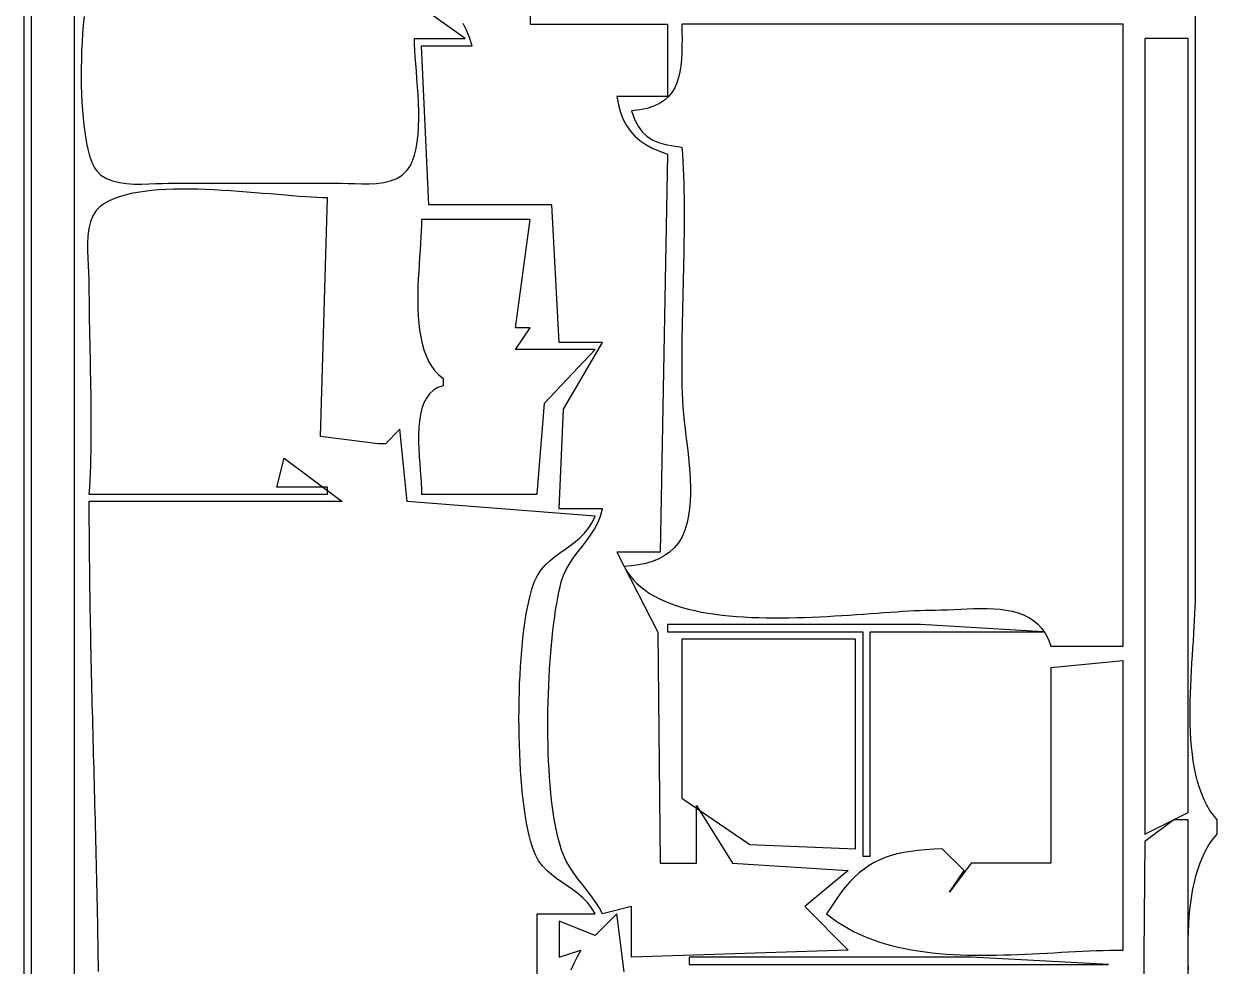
# Model space of a CAD drawing. Header units: metres. Extents: x 159 to 1083, y 118 to 729.
# Drawn here: x 159 to 324, y 234.8 to 365 of the extents above; entities that cross this region are included whole.
import ezdxf

# ---------------------------------------------------------------- set-up
doc = ezdxf.new("R2010")
doc.units = ezdxf.units.M

msp = doc.modelspace()

# ---------------------------------------------------------------- linework, layer by layer
for p, q in [((159, 454), (159, 118)), ((160, 453), (160, 207)), ((166, 125), (166, 451)), ((229, 452), (229, 365)), ((220, 363), (213, 368)), ((321, 286), (321, 368)), ((167.2062, 364.8869), (167.1135, 363.7021)), ((167.3179, 366.053), (167.2062, 364.8869)), ((220.2198, 364.1616), (219.7445, 365.0686)), ((229, 365), (248, 365)), ((248, 365), (248, 355)), ((250, 365), (250.0027, 363.9688)), ((311, 365), (250, 365)), ((311, 279), (311, 365)), ((167.1135, 363.7021), (167.0395, 362.5043)), ((213.0148, 362.2455), (213, 363)), ((213, 363), (220, 363)), ((220.6353, 363.1417), (220.2198, 364.1616)), ((221, 362), (220.6353, 363.1417)), ((250.0027, 363.9688), (250.0054, 362.9611)), ((314, 363), (314, 253)), ((320, 363), (314, 363)), ((320, 256), (320, 363)), ((167.0395, 362.5043), (166.9841, 361.299)), ((213.0554, 361.4078), (213.0148, 362.2455)), ((213.116, 360.4976), (213.0554, 361.4078)), ((215, 340), (214, 362)), ((214, 362), (221, 362)), ((249.9995, 361.9805), (249.9763, 361.0306)), ((250.0054, 362.9611), (249.9995, 361.9805)), ((166.9472, 360.092), (166.9287, 358.8888)), ((166.9841, 361.299), (166.9472, 360.092)), ((213.1905, 359.5254), (213.116, 360.4976)), ((249.9271, 360.1151), (249.8434, 359.2376)), ((249.9763, 361.0306), (249.9271, 360.1151)), ((166.9287, 358.8888), (166.9284, 357.6951)), ((213.273, 358.5019), (213.1905, 359.5254)), ((213.3578, 357.4377), (213.273, 358.5019)), ((249.7165, 358.4018), (249.5377, 357.6112)), ((249.8434, 359.2376), (249.7165, 358.4018)), ((166.9284, 357.6951), (166.9463, 356.5164)), ((166.9463, 356.5164), (166.9821, 355.3584)), ((213.4388, 356.3435), (213.3578, 357.4377)), ((249.2985, 356.8697), (248.9902, 356.1807)), ((249.5377, 357.6112), (249.2985, 356.8697)), ((166.9821, 355.3584), (167.0358, 354.2266)), ((213.5102, 355.2299), (213.4388, 356.3435)), ((213.566, 354.1075), (213.5102, 355.2299)), ((248, 355), (241, 355)), ((241, 355), (241.225, 353.8283)), ((248.1317, 354.9752), (247.5643, 354.4659)), ((248.6041, 355.548), (248.1317, 354.9752)), ((248.9902, 356.1807), (248.6041, 355.548)), ((167.0358, 354.2266), (167.1073, 353.1268)), ((167.1073, 353.1268), (167.1963, 352.0645)), ((213.6005, 352.987), (213.566, 354.1075)), ((241.225, 353.8283), (241.5193, 352.7723)), ((244.1719, 353.1369), (243, 353)), ((245.2057, 353.3557), (244.1719, 353.1369)), ((246.1099, 353.6525), (245.2057, 353.3557)), ((246.8932, 354.0238), (246.1099, 353.6525)), ((247.5643, 354.4659), (246.8932, 354.0238)), ((167.1963, 352.0645), (167.3029, 351.0454)), ((213.5814, 350.7942), (213.6076, 351.8791)), ((213.6076, 351.8791), (213.6005, 352.987)), ((241.5193, 352.7723), (241.8872, 351.8229)), ((241.8872, 351.8229), (242.3329, 350.9714)), ((243, 353), (243.4274, 351.8494)), ((243.4274, 351.8494), (243.9222, 350.8976)), ((167.3029, 351.0454), (167.4268, 350.0751)), ((167.4268, 350.0751), (167.5679, 349.1591)), ((213.5161, 349.7432), (213.5814, 350.7942)), ((242.3329, 350.9714), (242.861, 350.2088)), ((242.861, 350.2088), (243.4756, 349.5261)), ((243.9222, 350.8976), (244.493, 350.1232)), ((244.493, 350.1232), (245.1485, 349.5047)), ((167.5679, 349.1591), (167.7261, 348.3031)), ((167.7261, 348.3031), (167.9013, 347.5128)), ((213.2446, 347.785), (213.4058, 348.7366)), ((213.4058, 348.7366), (213.5161, 349.7432)), ((243.4756, 349.5261), (244.1812, 348.9145)), ((244.1812, 348.9145), (244.9821, 348.3649)), ((244.9821, 348.3649), (245.8826, 347.8686)), ((245.1485, 349.5047), (245.8973, 349.0206)), ((245.8973, 349.0206), (246.7482, 348.6495)), ((246.7482, 348.6495), (247.7098, 348.37)), ((247.7098, 348.37), (248.7908, 348.1606)), ((248.7908, 348.1606), (250, 348)), ((167.9013, 347.5128), (168.0934, 346.7937)), ((168.0934, 346.7937), (168.3022, 346.1515)), ((212.7457, 346.0896), (213.0265, 346.8992)), ((213.0265, 346.8992), (213.2446, 347.785)), ((245.8826, 347.8686), (246.8871, 347.4166)), ((246.8871, 347.4166), (248, 347)), ((248, 347), (247, 292)), ((250, 348), (250.0654, 347.0055)), ((250.0654, 347.0055), (250.1218, 346.0103)), ((168.3022, 346.1515), (168.5276, 345.5917)), ((168.5276, 345.5917), (168.7694, 345.1201)), ((168.7694, 345.1201), (169.0277, 344.7422)), ((211.9722, 344.7422), (212.3962, 345.3671)), ((212.3962, 345.3671), (212.7457, 346.0896)), ((250.1218, 346.0103), (250.1695, 345.0145)), ((250.1695, 345.0145), (250.209, 344.018)), ((169.0277, 344.7422), (169.6611, 344.1257)), ((169.6611, 344.1257), (170.4185, 343.6575)), ((170.4185, 343.6575), (171.2767, 343.3186)), ((171.2767, 343.3186), (172.2127, 343.0902)), ((208.7552, 343.106), (209.6935, 343.3212)), ((209.6935, 343.3212), (210.5591, 343.651)), ((210.5591, 343.651), (211.327, 344.1174)), ((211.327, 344.1174), (211.9722, 344.7422)), ((250.209, 344.018), (250.2409, 343.021)), ((172.2127, 343.0902), (173.2032, 342.9533)), ((173.8409, 341.573), (172.9949, 341.3721)), ((173.2032, 342.9533), (174.2253, 342.8892)), ((174.7332, 341.7419), (173.8409, 341.573)), ((174.2253, 342.8892), (175.2558, 342.879)), ((175.668, 341.8806), (174.7332, 341.7419)), ((175.2558, 342.879), (176.2716, 342.9039)), ((176.6411, 341.991), (175.668, 341.8806)), ((176.2716, 342.9039), (177.2497, 342.9449)), ((177.6485, 342.0749), (176.6411, 341.991)), ((177.2497, 342.9449), (178.1668, 342.9832)), ((178.6862, 342.1342), (177.6485, 342.0749)), ((178.1668, 342.9832), (179, 343)), ((179.7501, 342.1708), (178.6862, 342.1342)), ((179, 343), (203, 343)), ((180.8362, 342.1865), (179.7501, 342.1708)), ((181.9405, 342.1833), (180.8362, 342.1865)), ((183.059, 342.1629), (181.9405, 342.1833)), ((184.1874, 342.1273), (183.059, 342.1629)), ((185.322, 342.0783), (184.1874, 342.1273)), ((186.4585, 342.0178), (185.322, 342.0783)), ((187.593, 341.9477), (186.4585, 342.0178)), ((188.7214, 341.8697), (187.593, 341.9477)), ((189.8397, 341.7859), (188.7214, 341.8697)), ((190.9439, 341.6981), (189.8397, 341.7859)), ((192.0298, 341.6081), (190.9439, 341.6981)), ((193.0936, 341.5178), (192.0298, 341.6081)), ((203, 343), (203.849, 342.9858)), ((203.849, 342.9858), (204.7754, 342.9552)), ((204.7754, 342.9552), (205.7543, 342.9301)), ((205.7543, 342.9301), (206.7605, 342.9323)), ((206.7605, 342.9323), (207.7692, 342.9837)), ((207.7692, 342.9837), (208.7552, 343.106)), ((250.2409, 343.021), (250.2655, 342.0233)), ((250.2655, 342.0233), (250.2835, 341.0251)), ((170.1564, 340.2102), (169.6033, 339.8209)), ((170.7762, 340.5581), (170.1564, 340.2102)), ((171.4586, 340.8665), (170.7762, 340.5581)), ((172.1995, 341.1372), (171.4586, 340.8665)), ((172.9949, 341.3721), (172.1995, 341.1372)), ((194.131, 341.429), (193.0936, 341.5178)), ((195.1381, 341.3437), (194.131, 341.429)), ((196.1109, 341.2637), (195.1381, 341.3437)), ((197.0453, 341.1909), (196.1109, 341.2637)), ((197.9372, 341.1271), (197.0453, 341.1909)), ((198.7827, 341.0743), (197.9372, 341.1271)), ((199.5777, 341.0342), (198.7827, 341.0743)), ((200.3181, 341.0088), (199.5777, 341.0342)), ((200, 308), (201, 341)), ((201, 341), (200.3181, 341.0088)), ((232, 340), (215, 340)), ((233, 321), (232, 340)), ((250.2835, 341.0251), (250.2953, 340.0264)), ((250.2953, 340.0264), (250.3013, 339.0273)), ((168.5583, 338.492), (168.2274, 337.6565)), ((169.0114, 339.2209), (168.5583, 338.492)), ((169.6033, 339.8209), (169.0114, 339.2209)), ((250.3013, 339.0273), (250.3021, 338.0277)), ((168.0021, 336.7366), (167.8656, 335.7544)), ((168.2274, 337.6565), (168.0021, 336.7366)), ((213.989, 337.2472), (213.9589, 336.4414)), ((214, 338), (213.989, 337.2472)), ((229, 338), (214, 338)), ((227, 323), (229, 338)), ((250.2981, 337.0278), (250.2898, 336.0274)), ((250.3021, 338.0277), (250.2981, 337.0278)), ((167.8656, 335.7544), (167.8013, 334.7321)), ((213.9135, 335.588), (213.8567, 334.6927)), ((213.9589, 336.4414), (213.9135, 335.588)), ((250.2778, 335.0268), (250.2625, 334.0258)), ((250.2898, 336.0274), (250.2778, 335.0268)), ((167.8013, 334.7321), (167.7926, 333.6919)), ((167.7926, 333.6919), (167.8229, 332.6561)), ((213.7925, 333.7609), (213.7248, 332.7982)), ((213.8567, 334.6927), (213.7925, 333.7609)), ((250.2625, 334.0258), (250.2444, 333.0246)), ((167.8229, 332.6561), (167.8754, 331.6468)), ((213.6575, 331.8102), (213.5946, 330.8023)), ((213.7248, 332.7982), (213.6575, 331.8102)), ((250.2239, 332.0232), (250.2017, 331.0216)), ((250.2444, 333.0246), (250.2239, 332.0232)), ((167.8754, 331.6468), (167.9335, 330.6862)), ((167.9335, 330.6862), (167.9806, 329.7965)), ((213.5946, 330.8023), (213.54, 329.7801)), ((250.178, 330.0199), (250.1535, 329.018)), ((250.2017, 331.0216), (250.178, 330.0199)), ((167.9806, 329.7965), (168, 329)), ((168, 329), (168.0021, 327.9829)), ((213.4976, 328.7491), (213.4714, 327.715)), ((213.54, 329.7801), (213.4976, 328.7491)), ((250.1535, 329.018), (250.1287, 328.0161)), ((168.0021, 327.9829), (168.0083, 326.968)), ((168.0083, 326.968), (168.0181, 325.9549)), ((213.4714, 327.715), (213.4652, 326.6831)), ((250.104, 327.0141), (250.0798, 326.0121)), ((250.1287, 328.0161), (250.104, 327.0141)), ((168.0181, 325.9549), (168.031, 324.9437)), ((213.4652, 326.6831), (213.483, 325.6591)), ((213.483, 325.6591), (213.5288, 324.6486)), ((250.0798, 326.0121), (250.0568, 325.0101)), ((168.031, 324.9437), (168.0465, 323.9343)), ((168.0465, 323.9343), (168.0642, 322.9266)), ((213.5288, 324.6486), (213.6064, 323.6569)), ((213.6064, 323.6569), (213.7199, 322.6897)), ((250.0353, 324.0082), (250.0159, 323.0063)), ((250.0568, 325.0101), (250.0353, 324.0082)), ((168.0642, 322.9266), (168.0836, 321.9204)), ((168.0836, 321.9204), (168.1043, 320.9157)), ((213.7199, 322.6897), (213.873, 321.7525)), ((213.873, 321.7525), (214.0699, 320.8509)), ((227, 320), (229, 323)), ((229, 323), (227, 323)), ((249.9991, 322.0047), (249.9853, 321.0031)), ((250.0159, 323.0063), (249.9991, 322.0047)), ((168.1043, 320.9157), (168.1257, 319.9124)), ((214.0699, 320.8509), (214.3143, 319.9903)), ((239, 321), (233, 321)), ((233.5995, 311.7909), (239, 321)), ((249.9853, 321.0031), (249.975, 320.0018)), ((168.1257, 319.9124), (168.1474, 318.9105)), ((168.1474, 318.9105), (168.169, 317.9097)), ((214.3143, 319.9903), (214.6102, 319.1764)), ((214.6102, 319.1764), (214.9615, 318.4146)), ((238, 320), (227, 320)), ((230.9884, 312.5818), (238, 320)), ((249.9687, 319.0007), (249.9669, 317.9999)), ((249.975, 320.0018), (249.9687, 319.0007)), ((168.169, 317.9097), (168.19, 316.9101)), ((168.19, 316.9101), (168.2098, 315.9115)), ((214.9615, 318.4146), (215.3722, 317.7106)), ((215.3722, 317.7106), (215.8463, 317.0697)), ((215.8463, 317.0697), (216.3875, 316.4977)), ((249.9669, 317.9999), (249.9701, 316.9993)), ((249.9701, 316.9993), (249.9788, 315.9992)), ((168.2098, 315.9115), (168.2281, 314.9138)), ((216.3875, 316.4977), (217, 316)), ((217, 316), (217, 315)), ((249.9788, 315.9992), (249.9935, 314.9994)), ((168.2281, 314.9138), (168.2444, 313.917)), ((168.2444, 313.917), (168.2583, 312.921)), ((215.0987, 313.903), (214.6642, 313.3105)), ((215.6274, 314.3902), (215.0987, 313.903)), ((216.2585, 314.7598), (215.6274, 314.3902)), ((217, 315), (216.2585, 314.7598)), ((249.9935, 314.9994), (250.0146, 314)), ((250.0146, 314), (250.0537, 313.02)), ((168.2583, 312.921), (168.2691, 311.9256)), ((168.2691, 311.9256), (168.2766, 310.9308)), ((214.0461, 311.8576), (213.8464, 311.0214)), ((214.3161, 312.6246), (214.0461, 311.8576)), ((214.6642, 313.3105), (214.3161, 312.6246)), ((230, 300), (230.9884, 312.5818)), ((250.0537, 313.02), (250.1197, 312.0346)), ((250.1197, 312.0346), (250.2078, 311.0445)), ((168.2766, 310.9308), (168.2801, 309.9365)), ((213.8464, 311.0214), (213.7089, 310.1283)), ((233, 298), (233.5995, 311.7909)), ((250.2078, 311.0445), (250.3126, 310.0503)), ((168.2794, 308.9425), (168.2738, 307.9489)), ((168.2801, 309.9365), (168.2794, 308.9425)), ((211, 309), (209, 307)), ((212, 299), (211, 309)), ((213.6254, 309.1902), (213.5881, 308.2193)), ((213.7089, 310.1283), (213.6254, 309.1902)), ((250.3126, 310.0503), (250.4293, 309.0527)), ((250.4293, 309.0527), (250.5528, 308.0525)), ((168.2629, 306.9555), (168.2463, 305.9622)), ((168.2738, 307.9489), (168.2629, 306.9555)), ((208, 307), (200, 308)), ((209, 307), (208, 307)), ((213.5881, 308.2193), (213.5888, 307.2277)), ((213.5888, 307.2277), (213.6195, 306.2274)), ((250.5528, 308.0525), (250.678, 307.0502)), ((250.678, 307.0502), (250.7998, 306.0467)), ((168.2463, 305.9622), (168.2235, 304.969)), ((213.6195, 306.2274), (213.6722, 305.2306)), ((250.7998, 306.0467), (250.9132, 305.0425)), ((168.194, 303.9757), (168.1574, 302.9822)), ((168.2235, 304.969), (168.194, 303.9757)), ((194, 301), (195, 305)), ((195, 305), (203, 299)), ((213.6722, 305.2306), (213.7389, 304.2494)), ((213.7389, 304.2494), (213.8114, 303.2958)), ((250.9132, 305.0425), (251.0131, 304.0384)), ((251.0131, 304.0384), (251.0945, 303.035)), ((168.1131, 301.9885), (168.0608, 300.9944)), ((168.1574, 302.9822), (168.1131, 301.9885)), ((213.8114, 303.2958), (213.8819, 302.382)), ((213.8819, 302.382), (213.9421, 301.52)), ((251.0945, 303.035), (251.1524, 302.0331)), ((251.1524, 302.0331), (251.1816, 301.0333)), ((168.0608, 300.9944), (168, 300)), ((201, 301), (194, 301)), ((201, 300), (201, 301)), ((213.9421, 301.52), (213.9841, 300.722)), ((213.9841, 300.722), (214, 300)), ((251.1816, 301.0333), (251.1771, 300.0363)), ((168, 300), (201, 300)), ((203, 299), (168, 299)), ((168, 299), (168.0007, 298.0028)), ((238, 297), (212, 299)), ((214, 300), (230, 300)), ((251.1339, 299.0428), (251.0469, 298.0535)), ((251.1771, 300.0363), (251.1339, 299.0428)), ((168.0007, 298.0028), (168.0027, 297.0055)), ((168.0027, 297.0055), (168.0061, 296.0081)), ((239, 298), (233, 298)), ((237.5866, 296.1038), (238, 297)), ((238.7231, 296.9783), (239, 298)), ((250.9111, 297.069), (250.7214, 296.0902)), ((251.0469, 298.0535), (250.9111, 297.069)), ((168.0061, 296.0081), (168.0109, 295.0105)), ((237.0871, 295.3159), (237.5866, 296.1038)), ((237.8898, 295.1726), (238.3466, 296.041)), ((238.3466, 296.041), (238.7231, 296.9783)), ((250.7214, 296.0902), (250.4175, 295.0352)), ((168.0109, 295.0105), (168.0168, 294.0127)), ((168.0168, 294.0127), (168.0241, 293.0148)), ((235.215, 293.4261), (235.8869, 293.9944)), ((235.8869, 293.9944), (236.5157, 294.6185)), ((236.5157, 294.6185), (237.0871, 295.3159)), ((236.8114, 293.5803), (237.3717, 294.3575)), ((237.3717, 294.3575), (237.8898, 295.1726)), ((250.012, 294.1047), (249.5122, 293.2912)), ((250.4175, 295.0352), (250.012, 294.1047)), ((168.0241, 293.0148), (168.0325, 292.0168)), ((233.0847, 291.8812), (233.7995, 292.3869)), ((233.7995, 292.3869), (234.5144, 292.896)), ((234.5144, 292.896), (235.215, 293.4261)), ((235.0692, 291.3205), (235.6411, 292.0773)), ((235.6411, 292.0773), (236.2282, 292.8254)), ((236.2282, 292.8254), (236.8114, 293.5803)), ((248.9257, 292.5873), (248.2598, 291.9854)), ((249.5122, 293.2912), (248.9257, 292.5873)), ((168.0325, 292.0168), (168.042, 291.0186)), ((168.042, 291.0186), (168.0527, 290.0202)), ((231.0846, 290.2102), (231.7128, 290.8103)), ((231.7128, 290.8103), (232.3843, 291.3615)), ((232.3843, 291.3615), (233.0847, 291.8812)), ((234.0478, 289.7187), (234.5317, 290.5395)), ((234.5317, 290.5395), (235.0692, 291.3205)), ((247, 292), (241, 292)), ((241, 292), (246.6821, 280.9606)), ((244.9511, 290.4483), (243.9997, 290.2443)), ((245.8602, 290.717), (244.9511, 290.4483)), ((246.7196, 291.0577), (245.8602, 290.717)), ((247.522, 291.478), (246.7196, 291.0577)), ((248.2598, 291.9854), (247.522, 291.478)), ((168.0527, 290.0202), (168.0644, 289.0218)), ((168.0644, 289.0218), (168.0772, 288.0232)), ((229.6033, 287.9421), (230.0154, 288.7935)), ((230.0154, 288.7935), (230.514, 289.5438)), ((230.514, 289.5438), (231.0846, 290.2102)), ((233.3171, 287.8958), (233.6365, 288.8426)), ((233.6365, 288.8426), (234.0478, 289.7187)), ((243.0135, 290.0973), (242, 290)), ((242, 290), (242.3656, 289.3674)), ((242.3656, 289.3674), (242.7801, 288.7716)), ((242.7801, 288.7716), (243.2415, 288.2115)), ((243.9997, 290.2443), (243.0135, 290.0973)), ((168.0772, 288.0232), (168.091, 287.0244)), ((229.1818, 286.7002), (229.387, 287.3544)), ((229.387, 287.3544), (229.6034, 287.9421)), ((232.9819, 286.4991), (233.1461, 287.2242)), ((233.1461, 287.2242), (233.3171, 287.8958)), ((243.2415, 288.2115), (243.7481, 287.6861)), ((243.7481, 287.6861), (244.2982, 287.1945)), ((244.2982, 287.1945), (244.8899, 286.7356)), ((168.091, 287.0244), (168.1057, 286.0256)), ((168.1057, 286.0256), (168.1214, 285.0266)), ((228.8051, 285.2073), (228.9878, 285.9833)), ((228.9878, 285.9833), (229.1818, 286.7002)), ((232.6748, 284.9008), (232.8247, 285.7237)), ((232.8247, 285.7237), (232.9819, 286.4991)), ((244.8899, 286.7356), (245.5214, 286.3086)), ((245.5214, 286.3086), (246.1909, 285.9123)), ((246.1909, 285.9123), (246.8967, 285.5458)), ((246.8967, 285.5458), (247.637, 285.2081)), ((320.9921, 285.2061), (321, 286)), ((168.1214, 285.0266), (168.138, 284.0275)), ((168.138, 284.0275), (168.1554, 283.0283)), ((228.4738, 283.493), (228.6337, 284.376)), ((228.6337, 284.376), (228.8051, 285.2073)), ((232.3975, 283.1248), (232.5323, 284.0335)), ((232.5323, 284.0335), (232.6748, 284.9008)), ((247.637, 285.2081), (248.41, 284.8983)), ((248.41, 284.8983), (249.2139, 284.6153)), ((249.2139, 284.6153), (250.0469, 284.3581)), ((250.0469, 284.3581), (250.9072, 284.1259)), ((250.9072, 284.1259), (251.7931, 283.9175)), ((251.7931, 283.9175), (252.7027, 283.732)), ((279.7093, 283.771), (280.5583, 283.8258)), ((280.5583, 283.8258), (281.3792, 283.8749)), ((281.3792, 283.8749), (282.1702, 283.9173)), ((282.1702, 283.9173), (282.9296, 283.952)), ((282.9296, 283.952), (283.6556, 283.978)), ((283.6556, 283.978), (284.3463, 283.9943)), ((284.3463, 283.9943), (285, 284)), ((285, 284), (285.8531, 284.0114)), ((285.8531, 284.0114), (286.7304, 284.0412)), ((286.7304, 284.0412), (287.6268, 284.0824)), ((287.6268, 284.0824), (288.5369, 284.1283)), ((288.5369, 284.1283), (289.4555, 284.1721)), ((289.4555, 284.1721), (290.3773, 284.2068)), ((290.3773, 284.2068), (291.2969, 284.2257)), ((291.2969, 284.2257), (292.2092, 284.2219)), ((292.2092, 284.2219), (293.1089, 284.1886)), ((293.1089, 284.1886), (293.9906, 284.119)), ((293.9906, 284.119), (294.8492, 284.0062)), ((294.8492, 284.0062), (295.6793, 283.8433)), ((295.6793, 283.8433), (296.4757, 283.6237)), ((320.9355, 283.5081), (320.97, 284.3745)), ((320.97, 284.3745), (320.9921, 285.2061)), ((168.1554, 283.0283), (168.1736, 282.029)), ((228.1883, 281.5869), (228.3253, 282.5621)), ((228.3253, 282.5621), (228.4738, 283.493)), ((232.152, 281.1952), (232.2706, 282.1777)), ((232.2706, 282.1777), (232.3975, 283.1248)), ((252.7027, 283.732), (253.6343, 283.5684)), ((253.6343, 283.5684), (254.586, 283.4257)), ((254.586, 283.4257), (255.5562, 283.3029)), ((255.5562, 283.3029), (256.5429, 283.1992)), ((256.5429, 283.1992), (257.5445, 283.1133)), ((257.5445, 283.1133), (258.5591, 283.0444)), ((258.5591, 283.0444), (259.5849, 282.9916)), ((259.5849, 282.9916), (260.6202, 282.9537)), ((260.6202, 282.9537), (261.6631, 282.9298)), ((261.6631, 282.9298), (262.7119, 282.919)), ((262.7119, 282.919), (263.7649, 282.9202)), ((263.7649, 282.9202), (264.8201, 282.9324)), ((264.8201, 282.9324), (265.8758, 282.9547)), ((265.8758, 282.9547), (266.9303, 282.9861)), ((266.9303, 282.9861), (267.9817, 283.0256)), ((267.9817, 283.0256), (269.0282, 283.0721)), ((269.0282, 283.0721), (270.0681, 283.1248)), ((270.0681, 283.1248), (271.0996, 283.1826)), ((271.0996, 283.1826), (272.1209, 283.2446)), ((272.1209, 283.2446), (273.1302, 283.3097)), ((273.1302, 283.3097), (274.1257, 283.377)), ((274.1257, 283.377), (275.1057, 283.4455)), ((275.1057, 283.4455), (276.0683, 283.5141)), ((276.0683, 283.5141), (277.0117, 283.582)), ((277.0117, 283.582), (277.9342, 283.6481)), ((277.9342, 283.6481), (278.834, 283.7114)), ((278.834, 283.7114), (279.7093, 283.771)), ((296.4757, 283.6237), (297.2331, 283.3403)), ((297.2331, 283.3403), (297.9462, 282.9865)), ((297.9462, 282.9865), (298.6098, 282.5553)), ((298.6098, 282.5553), (299.2186, 282.0399)), ((320.8373, 281.6817), (320.8906, 282.6096)), ((320.8906, 282.6096), (320.9355, 283.5081)), ((168.1736, 282.029), (168.1926, 281.0296)), ((168.1926, 281.0296), (168.2124, 280.0301)), ((227.9491, 279.5187), (228.0629, 280.5713)), ((228.0629, 280.5713), (228.1883, 281.5869)), ((232.0418, 280.1804), (232.152, 281.1952)), ((246.6821, 280.9606), (247, 249)), ((248, 282), (248, 281)), ((283, 282), (248, 282)), ((248, 281), (275, 281)), ((275, 281), (275, 250)), ((276, 250), (276, 281)), ((276, 281), (300, 281)), ((300, 281), (283, 282)), ((299.2186, 282.0399), (299.7672, 281.4335)), ((299.7672, 281.4335), (300.2505, 280.7293)), ((300.2505, 280.7293), (300.6632, 279.9204)), ((320.7136, 279.7489), (320.7777, 280.7272)), ((320.7777, 280.7272), (320.8373, 281.6817)), ((168.2124, 280.0301), (168.2328, 279.0305)), ((168.2328, 279.0305), (168.254, 278.0309)), ((227.847, 278.4331), (227.9491, 279.5187)), ((231.8477, 278.0654), (231.9403, 279.1361)), ((231.9403, 279.1361), (232.0418, 280.1804)), ((250, 280), (250, 258)), ((274, 280), (250, 280)), ((274, 251), (274, 280)), ((300.6632, 279.9204), (301, 279)), ((301, 279), (311, 279)), ((320.6471, 278.7495), (320.7136, 279.7489)), ((168.254, 278.0309), (168.2757, 277.0311)), ((227.6783, 276.1774), (227.7568, 277.3181)), ((227.7568, 277.3181), (227.847, 278.4331)), ((231.7643, 276.9714), (231.8477, 278.0654)), ((320.5148, 276.6985), (320.5802, 277.7318)), ((320.5802, 277.7318), (320.6471, 278.7495)), ((168.2757, 277.0311), (168.2981, 276.0312)), ((168.2981, 276.0312), (168.321, 275.0313)), ((227.6117, 275.0146), (227.6783, 276.1774)), ((231.6259, 274.7253), (231.6903, 275.857)), ((231.6903, 275.857), (231.7643, 276.9714)), ((311, 277), (301, 276)), ((301, 276), (301, 249)), ((311, 237), (311, 277)), ((320.3966, 274.5965), (320.453, 275.6525)), ((320.453, 275.6525), (320.5148, 276.6985)), ((168.321, 275.0313), (168.3444, 274.0313)), ((168.3444, 274.0313), (168.3683, 273.0312)), ((227.5571, 273.8336), (227.6117, 275.0146)), ((231.5714, 273.5792), (231.6259, 274.7253)), ((320.3478, 273.5332), (320.3966, 274.5965)), ((168.3683, 273.0312), (168.3926, 272.0311)), ((227.484, 271.4316), (227.5145, 272.638)), ((227.5145, 272.638), (227.5571, 273.8336)), ((231.493, 271.2559), (231.527, 272.4217)), ((231.527, 272.4217), (231.5714, 273.5792)), ((320.2805, 271.3959), (320.3084, 272.4654)), ((320.3084, 272.4654), (320.3478, 273.5332)), ((168.3926, 272.0311), (168.4173, 271.0309)), ((168.4173, 271.0309), (168.4424, 270.0306)), ((227.4656, 270.2179), (227.484, 271.4316)), ((231.4696, 270.0848), (231.493, 271.2559)), ((320.266, 270.3274), (320.2805, 271.3959)), ((168.4424, 270.0306), (168.4678, 269.0303)), ((168.4678, 269.0303), (168.4936, 268.03)), ((227.4595, 269.0008), (227.4656, 270.2179)), ((227.4655, 267.7839), (227.4595, 269.0008)), ((231.4571, 268.9113), (231.4696, 270.0848)), ((320.267, 269.2627), (320.266, 270.3274)), ((320.2853, 268.2046), (320.267, 269.2627)), ((168.4936, 268.03), (168.5195, 267.0296)), ((227.484, 266.571), (227.4655, 267.7839)), ((231.4557, 267.7385), (231.4571, 268.9113)), ((231.4656, 266.5694), (231.4557, 267.7385)), ((320.3231, 267.1559), (320.2853, 268.2046)), ((168.5195, 267.0296), (168.5457, 266.0291)), ((168.5457, 266.0291), (168.5721, 265.0286)), ((227.5147, 265.3658), (227.484, 266.571)), ((231.4871, 265.407), (231.4656, 266.5694)), ((320.3823, 266.1192), (320.3231, 267.1559)), ((320.4648, 265.0974), (320.3823, 266.1192)), ((168.5721, 265.0286), (168.5986, 264.0281)), ((168.5986, 264.0281), (168.6252, 263.0276)), ((227.558, 264.1719), (227.5147, 265.3658)), ((227.6137, 262.993), (227.558, 264.1719)), ((231.5204, 264.2542), (231.4871, 265.407)), ((231.5657, 263.1142), (231.5204, 264.2542)), ((320.5727, 264.0931), (320.4648, 265.0974)), ((320.7079, 263.1093), (320.5727, 264.0931)), ((168.6252, 263.0276), (168.6519, 262.027)), ((227.6821, 261.833), (227.6137, 262.993)), ((231.6234, 261.9898), (231.5657, 263.1142)), ((320.8724, 262.1486), (320.7079, 263.1093)), ((168.6519, 262.027), (168.6786, 261.0264)), ((168.6786, 261.0264), (168.7054, 260.0258)), ((227.763, 260.6954), (227.6821, 261.833)), ((231.6936, 260.8842), (231.6234, 261.9898)), ((231.7766, 259.8002), (231.6936, 260.8842)), ((321.0682, 261.2139), (320.8724, 262.1486)), ((321.2974, 260.3078), (321.0682, 261.2139)), ((168.7054, 260.0258), (168.732, 259.0251)), ((227.8566, 259.584), (227.763, 260.6954)), ((227.963, 258.5025), (227.8566, 259.584)), ((231.8726, 258.741), (231.7766, 259.8002)), ((321.5618, 259.4331), (321.2974, 260.3078)), ((321.8634, 258.5926), (321.5618, 259.4331)), ((168.732, 259.0251), (168.7586, 258.0245)), ((168.7586, 258.0245), (168.7851, 257.0239)), ((228.0823, 257.4547), (227.963, 258.5025)), ((228.2144, 256.4441), (228.0823, 257.4547)), ((231.9819, 257.7095), (231.8726, 258.741)), ((232.1047, 256.7088), (231.9819, 257.7095)), ((250, 258), (259.375, 251.6026)), ((322.2043, 257.7891), (321.8634, 258.5926)), ((322.5864, 257.0253), (322.2043, 257.7891)), ((168.7851, 257.0239), (168.8114, 256.0232)), ((168.8114, 256.0232), (168.8375, 255.0226)), ((228.3594, 255.4745), (228.2144, 256.4441)), ((232.2413, 255.7417), (232.1047, 256.7088)), ((252, 249), (252, 257)), ((252, 257), (257, 249)), ((314, 253), (320, 256)), ((323.0117, 256.304), (322.5864, 257.0253)), ((323.4823, 255.628), (323.0117, 256.304)), ((168.8375, 255.0226), (168.8634, 254.0219)), ((228.5174, 254.5497), (228.3594, 255.4745)), ((228.6885, 253.6732), (228.5174, 254.5497)), ((232.3918, 254.8115), (232.2413, 255.7417)), ((232.5566, 253.9209), (232.3918, 254.8115)), ((318, 255), (314, 252)), ((320, 255), (318, 255)), ((320, 154), (320, 255)), ((324, 255), (323.4823, 255.628)), ((324, 253), (324, 255)), ((168.8634, 254.0219), (168.889, 253.0213)), ((168.889, 253.0213), (168.9143, 252.0207)), ((228.8728, 252.849), (228.6885, 253.6732)), ((229.0702, 252.0805), (228.8728, 252.849)), ((232.7359, 253.0731), (232.5566, 253.9209)), ((232.9299, 252.2711), (232.7359, 253.0731)), ((323.5052, 252.4303), (324, 253)), ((168.9143, 252.0207), (168.9392, 251.0201)), ((168.9392, 251.0201), (168.9638, 250.0196)), ((229.2808, 251.3716), (229.0702, 252.0805)), ((229.5048, 250.7259), (229.2808, 251.3716)), ((233.1388, 251.5179), (232.9299, 252.2711)), ((233.363, 250.8164), (233.1388, 251.5179)), ((233.6026, 250.1697), (233.363, 250.8164)), ((259.375, 251.6026), (274, 251)), ((283.6877, 250.8681), (282.6275, 250.7675)), ((284.8104, 250.9445), (283.6877, 250.8681)), ((286, 251), (284.8104, 250.9445)), ((289, 248), (286, 251)), ((314, 252), (313, 126)), ((322.2525, 250.4503), (322.6329, 251.1532)), ((322.6329, 251.1532), (323.0499, 251.814)), ((323.0499, 251.814), (323.5052, 252.4303)), ((168.9638, 250.0196), (168.988, 249.019)), ((229.7422, 250.1473), (229.5048, 250.7259)), ((230.1746, 249.3484), (229.7422, 250.1473)), ((230.6981, 248.6416), (230.1746, 249.3484)), ((234.0085, 249.2895), (233.6026, 250.1697)), ((234.4915, 248.4494), (234.0085, 249.2895)), ((275, 250), (276, 250)), ((277.3382, 249.46), (276.5951, 249.0928)), ((278.1136, 249.7789), (277.3382, 249.46)), ((278.9258, 250.0528), (278.1136, 249.7789)), ((279.779, 250.2851), (278.9258, 250.0528)), ((280.6774, 250.4794), (279.779, 250.2851)), ((281.6255, 250.639), (280.6774, 250.4794)), ((282.6275, 250.7675), (281.6255, 250.639)), ((321.5962, 248.9273), (321.9074, 249.7076)), ((321.9074, 249.7076), (322.2525, 250.4503)), ((168.988, 249.019), (169.0116, 248.0185)), ((169.0116, 248.0185), (169.0349, 247.018)), ((231.2972, 248.0097), (230.6981, 248.6416)), ((231.9562, 247.4352), (231.2972, 248.0097)), ((235.0338, 247.6396), (234.4915, 248.4494)), ((235.6177, 246.8504), (235.0338, 247.6396)), ((247, 249), (252, 249)), ((257, 249), (273, 248)), ((273, 248), (267, 243)), ((274.5173, 247.6661), (273.8608, 247.0707)), ((275.189, 248.1992), (274.5173, 247.6661)), ((275.8802, 248.6736), (275.189, 248.1992)), ((276.5951, 249.0928), (275.8802, 248.6736)), ((290, 249), (287, 245)), ((287, 245), (289, 248)), ((301, 249), (290, 249)), ((321.0697, 247.2631), (321.3175, 248.1117)), ((321.3175, 248.1117), (321.5962, 248.9273)), ((169.0349, 247.018), (169.0575, 246.0176)), ((169.0575, 246.0176), (169.0796, 245.0172)), ((232.6593, 246.9009), (231.9562, 247.4352)), ((233.391, 246.3896), (232.6593, 246.9009)), ((234.1357, 245.8839), (233.391, 246.3896)), ((234.8777, 245.3666), (234.1357, 245.8839)), ((236.2255, 246.0719), (235.6177, 246.8504)), ((236.8393, 245.2945), (236.2255, 246.0719)), ((273.2152, 246.4097), (272.5762, 245.6797)), ((273.8608, 247.0707), (273.2152, 246.4097)), ((320.6616, 245.4759), (320.8515, 246.3838)), ((320.8515, 246.3838), (321.0697, 247.2631)), ((169.0796, 245.0172), (169.1011, 244.0169)), ((235.6014, 244.8203), (234.8777, 245.3666)), ((236.2911, 244.2278), (235.6014, 244.8203)), ((236.9312, 243.5718), (236.2911, 244.2278)), ((237.4414, 244.5084), (236.8393, 245.2945)), ((238.014, 243.7038), (237.4414, 244.5084)), ((271.9395, 244.8771), (271.3007, 243.9986)), ((272.5762, 245.6797), (271.9395, 244.8771)), ((320.3604, 243.584), (320.4983, 244.5419)), ((320.4983, 244.5419), (320.6616, 245.4759)), ((169.1011, 244.0169), (169.122, 243.0166)), ((169.122, 243.0166), (169.1422, 242.0163)), ((237.506, 242.8349), (236.9312, 243.5718)), ((238, 242), (237.506, 242.8349)), ((238.5395, 242.8709), (238.014, 243.7038)), ((239, 242), (238.5395, 242.8709)), ((243, 243), (239, 242)), ((243, 236), (243, 243)), ((267, 243), (273, 237)), ((270.6556, 243.0407), (270, 242)), ((271.3007, 243.9986), (270.6556, 243.0407)), ((320.1548, 241.6055), (320.2464, 242.6044)), ((320.2464, 242.6044), (320.3604, 243.584)), ((169.1422, 242.0163), (169.1616, 241.0162)), ((169.1616, 241.0162), (169.1803, 240.0161)), ((230, 157), (230, 242)), ((230, 242), (238, 242)), ((238, 239), (233, 241)), ((233, 241), (233, 236)), ((241, 242), (238, 239)), ((242, 234), (241, 242)), ((270, 242), (270.7275, 241.4381)), ((270.7275, 241.4381), (271.4752, 240.9125)), ((271.4752, 240.9125), (272.2421, 240.4219)), ((320.0843, 240.5895), (320.1548, 241.6055)), ((169.1803, 240.0161), (169.1982, 239.016)), ((272.2421, 240.4219), (273.0276, 239.9653)), ((273.0276, 239.9653), (273.8308, 239.5415)), ((273.8308, 239.5415), (274.6511, 239.1496)), ((320.0006, 238.5153), (320.0334, 239.5587)), ((320.0334, 239.5587), (320.0843, 240.5895)), ((169.1982, 239.016), (169.2153, 238.016)), ((169.2153, 238.016), (169.2315, 237.0161)), ((274.6511, 239.1496), (275.4876, 238.7883)), ((275.4876, 238.7883), (276.3397, 238.4566)), ((276.3397, 238.4566), (277.2065, 238.1535)), ((277.2065, 238.1535), (278.0874, 237.8777)), ((278.0874, 237.8777), (278.9815, 237.6283)), ((278.9815, 237.6283), (279.8881, 237.4041)), ((319.9847, 237.4617), (320.0006, 238.5153)), ((169.2315, 237.0161), (169.2468, 236.0163)), ((169.2468, 236.0163), (169.2612, 235.0166)), ((233, 236), (236, 237)), ((235.5115, 236.0692), (235.0627, 235.1402)), ((236, 237), (235.5115, 236.0692)), ((273, 237), (243, 236)), ((251, 236), (251, 235)), ((290, 236), (251, 236)), ((279.8881, 237.4041), (280.8065, 237.204)), ((280.8065, 237.204), (281.7359, 237.0269)), ((281.7359, 237.0269), (282.6756, 236.8718)), ((282.6756, 236.8718), (283.6247, 236.7376)), ((283.6247, 236.7376), (284.5826, 236.6231)), ((284.5826, 236.6231), (285.5485, 236.5272)), ((285.5485, 236.5272), (286.5216, 236.4489)), ((286.5216, 236.4489), (287.5012, 236.3871)), ((287.5012, 236.3871), (288.4865, 236.3406)), ((288.4865, 236.3406), (289.4768, 236.3085)), ((289.4768, 236.3085), (290.4714, 236.2895)), ((309, 235), (290, 236)), ((290.4714, 236.2895), (291.4694, 236.2826)), ((291.4694, 236.2826), (292.4701, 236.2867)), ((292.4701, 236.2867), (293.4729, 236.3008)), ((293.4729, 236.3008), (294.4768, 236.3236)), ((294.4768, 236.3236), (295.4812, 236.3541)), ((295.4812, 236.3541), (296.4853, 236.3913)), ((296.4853, 236.3913), (297.4883, 236.434)), ((297.4883, 236.434), (298.4896, 236.4812)), ((298.4896, 236.4812), (299.4883, 236.5317)), ((299.4883, 236.5317), (300.4837, 236.5844)), ((300.4837, 236.5844), (301.4751, 236.6383)), ((301.4751, 236.6383), (302.4616, 236.6922)), ((302.4616, 236.6922), (303.4426, 236.7451)), ((303.4426, 236.7451), (304.4173, 236.7959)), ((304.4173, 236.7959), (305.3849, 236.8435)), ((305.3849, 236.8435), (306.3447, 236.8867)), ((306.3447, 236.8867), (307.2959, 236.9246)), ((307.2959, 236.9246), (308.2378, 236.9559)), ((308.2378, 236.9559), (309.1696, 236.9796)), ((309.1696, 236.9796), (310.0906, 236.9947)), ((310.0906, 236.9947), (311, 237)), ((319.9841, 236.4001), (319.9847, 237.4617)), ((319.9974, 235.3329), (319.9841, 236.4001)), ((169.2612, 235.0166), (169.2746, 234.0169)), ((235.0627, 235.1402), (234.6518, 234.2124)), ((251, 235), (309, 235)), ((320.0232, 234.2622), (319.9974, 235.3329))]:
    msp.add_line(p, q)

doc.saveas('drawing.dxf')
